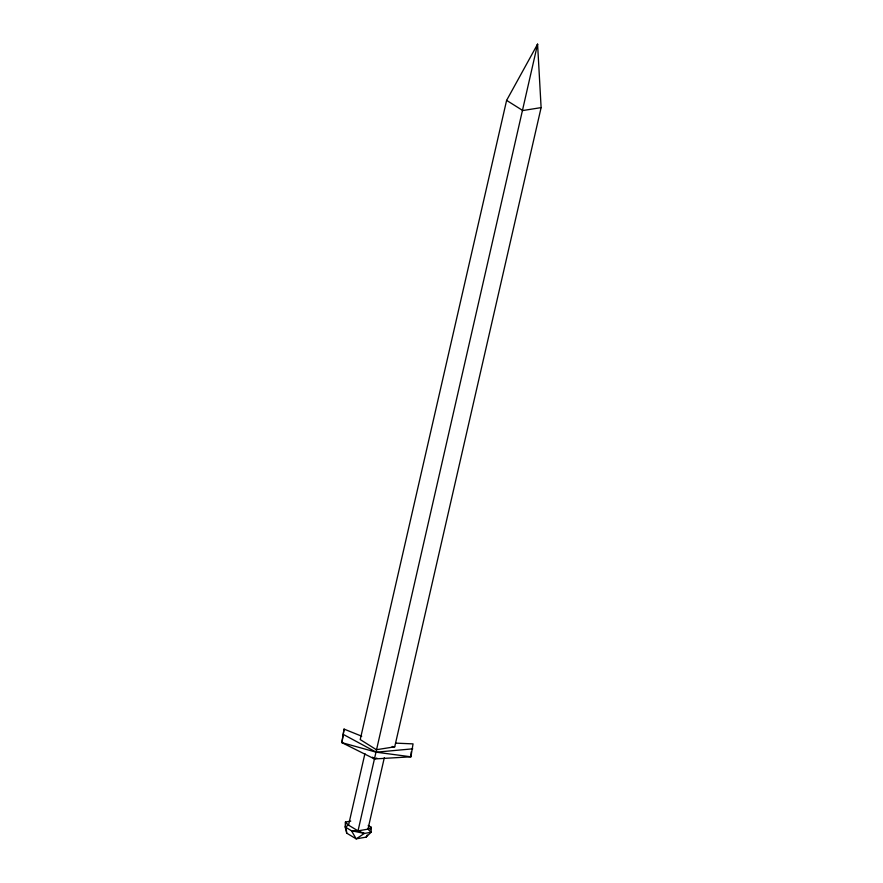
<?xml version="1.0" encoding="UTF-8"?>
<svg xmlns="http://www.w3.org/2000/svg" width="883" height="883" viewBox="0 0 883 883"><rect width="100%" height="100%" fill="white"/><g stroke="black" fill="none" stroke-linecap="round" stroke-linejoin="round"><path stroke-width="1.32" d="M395.617 743.133L413.045 743.883L410.904 756.808L374.491 758.95L341.887 742.636L344.061 729.093L361.721 736.212M411.213 751.875L410.904 756.808L376.246 752.195L341.887 742.636L344.061 729.093M506.61 100.375L360.22 739.568L376.401 749.722L394.723 746.808L541.113 107.616L537.581 44.15L506.61 100.375L522.791 110.541L541.113 107.616M364.922 753.652L348.542 825.163L345.154 826.963L346.71 833.155L356.191 838.85L366.125 837.139L371.037 832.283L371.346 827.338L368.178 825.439M350.761 821.113L345.463 822.029L345.154 826.963L351.478 830.771L358.023 830.859L537.581 44.15L536.952 46.821M384.337 757.636L367.957 829.148L371.037 832.283L364.414 833.42L351.478 830.771L356.191 838.85L364.414 833.42L358.023 830.859L348.542 825.163L345.463 822.029L345.739 824.501M366.125 837.139L367.284 834.965M370.187 829.523L371.346 827.338L367.957 829.148L358.023 830.859M376.809 758.067L374.491 758.95L372.505 757.184M412.736 748.828L376.246 752.195L343.719 734.645M392.14 746.521L394.723 746.808M346.158 828.21L346.71 833.155"/></g></svg>
